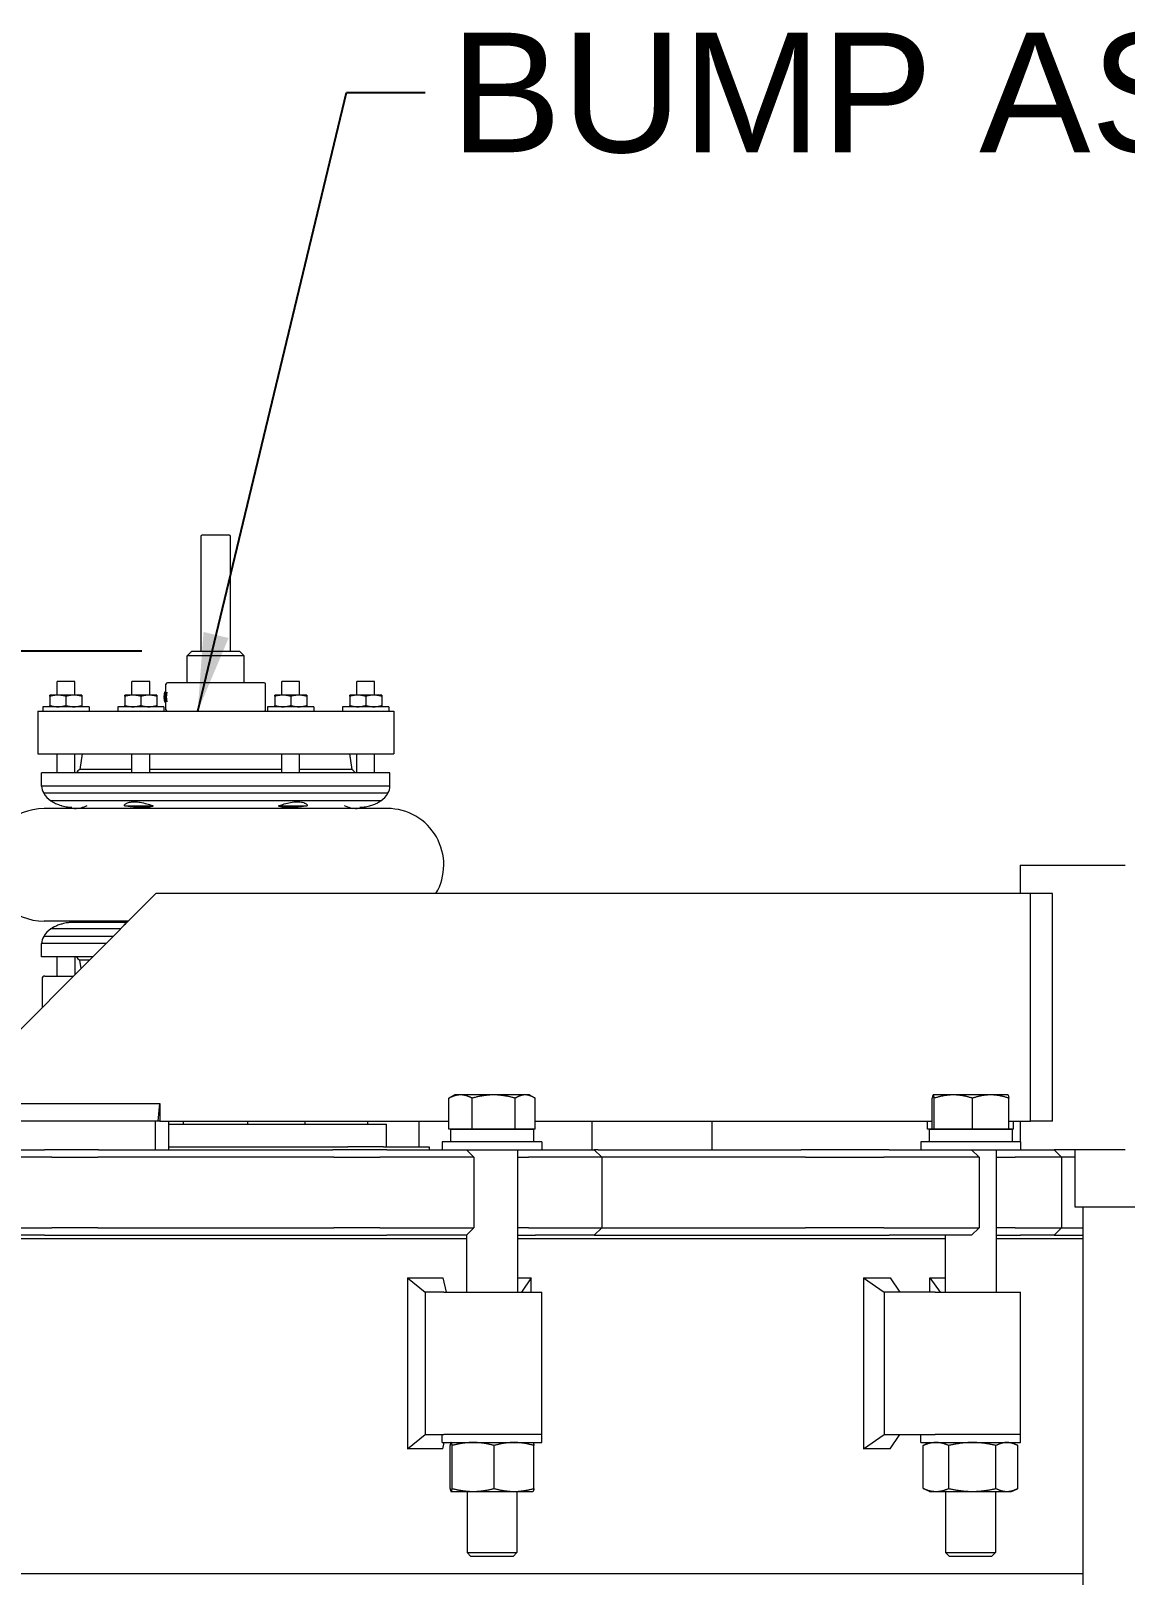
# Model space of a CAD drawing. Header units: inches. Extents: x 17 to 469, y 7 to 301.
# Drawn here: x 357.69 to 376.91, y 129.31 to 156.42 of the extents above; entities that cross this region are included whole.
import ezdxf

# ---------------------------------------------------------------- set-up
doc = ezdxf.new("R2010")
doc.units = ezdxf.units.IN
doc.header["$LTSCALE"] = 14
doc.header["$MEASUREMENT"] = 0
for name, color, linetype, lineweight in [('Dimension (ANSI)', 7, 'Continuous', 25), ('Symbol', 7, 'Continuous', 25), ('Visible (ANSI)', 7, 'Continuous', 50)]:
    doc.layers.add(name, color=color, linetype=linetype, lineweight=lineweight)
doc.styles.add('MEMCOR Medium', font='arial.ttf')
doc.styles.add('Standard D-E', font='arial.ttf')
doc.dimstyles.new('Default (ANSI)', dxfattribs={"dimscale": 14, "dimtxt": 0.15, "dimasz": 0.098425, "dimexe": 0.125, "dimexo": 0.0625, "dimgap": 0.031496, "dimtad": 0, "dimtih": 1, "dimtoh": 1, "dimdec": 4, "dimrnd": 1e-08, "dimzin": 3, "dimdsep": 46, "dimlunit": 5, "dimtxsty": 'MEMCOR Medium', "dimcen": 0.09, "dimdle": 0.393701, "dimclrd": 256, "dimclre": 256, "dimclrt": 256, "dimadec": 0, "dimazin": 1, "dimtfac": 0.8, "dimtofl": 0, "dimtmove": 0, "dimatfit": 3, "dimfxl": 1, "dimfrac": 1, "dimtolj": 1, "dimtzin": 4, "dimlwd": -1, "dimlwe": -1, "dimarcsym": 0})
doc.dimstyles.new('Default D-E$7', dxfattribs={"dimscale": 14, "dimtxt": 0.15, "dimasz": 0.098425, "dimexe": 0.125, "dimexo": 0.0625, "dimgap": 0.031496, "dimtad": 0, "dimtih": 1, "dimtoh": 1, "dimrnd": 1e-08, "dimzin": 4, "dimdsep": 46, "dimtxsty": 'Standard D-E', "dimcen": 0.09, "dimdle": 0.393701, "dimclrd": 256, "dimclre": 256, "dimclrt": 256, "dimadec": 0, "dimazin": 1, "dimtfac": 1, "dimtofl": 0, "dimtmove": 0, "dimatfit": 3, "dimfxl": 1, "dimtolj": 1, "dimtzin": 4, "dimlwd": -1, "dimlwe": -1, "dimarcsym": 0})

# ---------------------------------------------------------------- blocks, each defined once
blk = doc.blocks.new('*D18')
at = {"layer": 'Defpoints', "color": 0, "transparency": 16777216}
for p in [(360.518, 145.532), (302.602, 55.808), (347.011, 55.808)]:
    blk.add_point(p, dxfattribs=at)
at = {"layer": 'Dimension (ANSI)', "transparency": 16777216}
for p, q in [((359.643, 145.532), (300.852, 145.532)), ((302.602, 144.154), (302.602, 107.84)), ((302.602, 57.186), (302.602, 93.5)), ((346.136, 55.808), (300.852, 55.808))]:
    blk.add_line(p, q, dxfattribs=at)
for points in [[(302.372, 144.154), (302.832, 144.154), (302.602, 145.532)], [(302.372, 57.186), (302.832, 57.186), (302.602, 55.808)]]:
    blk.add_solid(points, dxfattribs=at)
at = {"layer": 'Dimension (ANSI)', "transparency": 16777216, "char_height": 2.1, "attachment_point": 5, "style": 'MEMCOR Medium'}
for s, insert in [('\\A1; \\fArial|b0|i0;89{\\H0.8x;\\S3#4;} in', (302.602, 102.827)), ('\\A1;[2279.0 mm]{\\P\\fArial|b0|i0;SHIPPING HEIGHT\\P\\fArial|b0|i0;REF.}', (302.602, 95.657))]:
    blk.add_mtext(s, dxfattribs=dict(at, insert=insert))

msp = doc.modelspace()

# ---------------------------------------------------------------- linework, layer by layer
at = {"layer": 'Visible (ANSI)', "linetype": 'Continuous', "lineweight": 18}
for p, q in [((360.678147, 147.546667), (360.678147, 145.531895)), ((361.177527, 147.567547), (360.699027, 147.567547)), ((361.198407, 145.531895), (361.198407, 147.546667)), ((360.518277, 145.531895), (360.438277, 145.451895)), ((360.438277, 144.976895), (360.438277, 145.451895)), ((361.438277, 145.451895), (360.438277, 145.451895)), ((360.518277, 145.531895), (361.358277, 145.531895)), ((361.358277, 145.531895), (361.438277, 145.451895)), ((361.438277, 144.976895), (361.438277, 145.451895)), ((358.463436, 144.996895), (358.150936, 144.996895)), ((358.150936, 144.759895), (358.150936, 144.996895)), ((358.463436, 144.759895), (358.463436, 144.996895)), ((359.779686, 144.996895), (359.467186, 144.996895)), ((359.467186, 144.759895), (359.467186, 144.996895)), ((359.779686, 144.759895), (359.779686, 144.996895)), ((360.063277, 144.501895), (360.063277, 144.951895)), ((361.788277, 144.976895), (360.088277, 144.976895)), ((361.813277, 144.501895), (361.813277, 144.951895)), ((362.412186, 144.996895), (362.099686, 144.996895)), ((362.099686, 144.759895), (362.099686, 144.996895)), ((362.412186, 144.759895), (362.412186, 144.996895)), ((363.728436, 144.996895), (363.415936, 144.996895)), ((363.415936, 144.759895), (363.415936, 144.996895)), ((363.728436, 144.759895), (363.728436, 144.996895)), ((358.713186, 144.556895), (357.901186, 144.556895)), ((357.901186, 144.556895), (357.901186, 144.476895)), ((358.166436, 144.759895), (358.025686, 144.759895)), ((358.025686, 144.739588), (358.025686, 144.577202)), ((358.447936, 144.759895), (358.166436, 144.759895)), ((358.307186, 144.739588), (358.307186, 144.577202)), ((358.588686, 144.759895), (358.447936, 144.759895)), ((358.588686, 144.739588), (358.588686, 144.577202)), ((358.713186, 144.556895), (358.713186, 144.476895)), ((360.029436, 144.556895), (359.217436, 144.556895)), ((359.217436, 144.556895), (359.217436, 144.476895)), ((359.482686, 144.759895), (359.341936, 144.759895)), ((359.341936, 144.739588), (359.341936, 144.577202)), ((359.764186, 144.759895), (359.482686, 144.759895)), ((359.623436, 144.739588), (359.623436, 144.577202)), ((359.904936, 144.759895), (359.764186, 144.759895)), ((359.904936, 144.739588), (359.904936, 144.577202)), ((360.029436, 144.556895), (360.029436, 144.476895)), ((362.661936, 144.556895), (361.849936, 144.556895)), ((361.849936, 144.556895), (361.849936, 144.476895)), ((362.115186, 144.759895), (361.974436, 144.759895)), ((361.974436, 144.739588), (361.974436, 144.577202)), ((362.396686, 144.759895), (362.115186, 144.759895)), ((362.255936, 144.739588), (362.255936, 144.577202)), ((362.537436, 144.759895), (362.396686, 144.759895)), ((362.537436, 144.739588), (362.537436, 144.577202)), ((362.661936, 144.556895), (362.661936, 144.476895)), ((363.978186, 144.556895), (363.166186, 144.556895)), ((363.166186, 144.556895), (363.166186, 144.476895)), ((363.431436, 144.759895), (363.290686, 144.759895)), ((363.290686, 144.739588), (363.290686, 144.577202)), ((363.712936, 144.759895), (363.431436, 144.759895)), ((363.572186, 144.739588), (363.572186, 144.577202)), ((363.853686, 144.759895), (363.712936, 144.759895)), ((363.853686, 144.739588), (363.853686, 144.577202)), ((363.978186, 144.556895), (363.978186, 144.476895)), ((357.813277, 144.476895), (364.063277, 144.476895)), ((357.813277, 144.476895), (357.813277, 143.726895)), ((364.063277, 144.476895), (364.063277, 143.726895)), ((357.813277, 143.726895), (364.063277, 143.726895)), ((358.150936, 143.394448), (358.150936, 143.726895)), ((358.463436, 143.394448), (358.463436, 143.726895)), ((358.589788, 143.726895), (358.552734, 143.456276)), ((359.467186, 143.394448), (359.467186, 143.726895)), ((359.779686, 143.394448), (359.779686, 143.726895)), ((362.099686, 143.394448), (362.099686, 143.726895)), ((362.412186, 143.394448), (362.412186, 143.726895)), ((363.289583, 143.726895), (363.326637, 143.456276)), ((363.415936, 143.394448), (363.415936, 143.726895)), ((363.728436, 143.394448), (363.728436, 143.726895)), ((359.467186, 143.456276), (358.552734, 143.456276)), ((362.099686, 143.456276), (359.779686, 143.456276)), ((363.326637, 143.456276), (362.412186, 143.456276)), ((363.998594, 143.394448), (357.880777, 143.394448)), ((357.880777, 143.163751), (357.880777, 143.394448)), ((363.998594, 143.163751), (363.998594, 143.394448)), ((363.998594, 143.163751), (357.880777, 143.163751)), ((363.96193, 143.037376), (357.917441, 143.037376)), ((363.837667, 142.905298), (358.041705, 142.905298)), ((363.954398, 142.768969), (357.924974, 142.768969)), ((359.334752, 142.818689), (359.772917, 142.818689)), ((359.772917, 142.818689), (359.84067, 142.818689)), ((362.038702, 142.818689), (362.106454, 142.818689)), ((362.106454, 142.818689), (362.544619, 142.818689)), ((375.065188, 141.776895), (375.089657, 141.776895)), ((375.065188, 141.776895), (375.065188, 141.276895)), ((375.089657, 141.776895), (375.848385, 141.776895)), ((375.848385, 141.776895), (376.909991, 141.776895)), ((357.396329, 138.776895), (359.884998, 141.276895)), ((375.250788, 141.276895), (359.884998, 141.276895)), ((375.635051, 141.276895), (375.250788, 141.276895)), ((375.250788, 137.276895), (375.250788, 141.276895)), ((375.635051, 137.276895), (375.635051, 141.276895)), ((359.401248, 140.790942), (357.924974, 140.790942)), ((359.378372, 140.767962), (358.413077, 140.767962)), ((359.334752, 140.741222), (359.351753, 140.741222)), ((359.134057, 140.522535), (357.917441, 140.522535)), ((359.265536, 140.654613), (358.041705, 140.654613)), ((359.008255, 140.39616), (357.880777, 140.39616)), ((357.880777, 140.165462), (357.880777, 140.39616)), ((358.778603, 140.165462), (357.880777, 140.165462)), ((358.149527, 140.165462), (358.149527, 139.826895)), ((358.462027, 140.165462), (358.462027, 139.847445)), ((358.717055, 140.103635), (358.552734, 140.103635)), ((358.572216, 139.958136), (358.552734, 140.103635)), ((357.888277, 139.776895), (357.888277, 139.276895)), ((357.938277, 139.826895), (358.44157, 139.826895)), ((357.396329, 137.589395), (359.954681, 137.589395)), ((359.924963, 137.276895), (359.954681, 137.589395)), ((359.954681, 137.589395), (359.954681, 137.276895)), ((365.03387, 137.136524), (365.03387, 137.681932)), ((365.134608, 137.740524), (365.051334, 137.692446)), ((365.237608, 137.740524), (365.134608, 137.740524)), ((365.819714, 137.740524), (365.237608, 137.740524)), ((365.441345, 137.136524), (365.441345, 137.681932)), ((366.372714, 137.740524), (365.819714, 137.740524)), ((366.198083, 137.136524), (366.198083, 137.681932)), ((366.446608, 137.740524), (366.372714, 137.740524)), ((366.446608, 137.740524), (366.529881, 137.692446)), ((366.547345, 137.136524), (366.547345, 137.681932)), ((373.522931, 137.136524), (373.522931, 137.681932)), ((373.53909, 137.740524), (373.538443, 137.740151)), ((373.539736, 137.740524), (373.53909, 137.740524)), ((373.89262, 137.740524), (373.539736, 137.740524)), ((373.556541, 137.136524), (373.556541, 137.681932)), ((374.547974, 137.740524), (373.89262, 137.740524)), ((374.228699, 137.136524), (374.228699, 137.681932)), ((374.85109, 137.740524), (374.547974, 137.740524)), ((374.85109, 137.740524), (374.851737, 137.740151)), ((374.867249, 137.136524), (374.867249, 137.681932)), ((359.87147, 137.276895), (356.758106, 137.276895)), ((359.954681, 137.276895), (359.87147, 137.276895)), ((359.87147, 137.276895), (359.87147, 136.776895)), ((359.954681, 137.276895), (359.924963, 137.276895)), ((359.954681, 137.276895), (365.03387, 137.276895)), ((360.109216, 137.276895), (360.109216, 136.776895)), ((360.109216, 137.226895), (362.938277, 137.226895)), ((360.373277, 137.226895), (360.373277, 137.276895)), ((360.373277, 137.226895), (361.503277, 137.226895)), ((361.503277, 137.226895), (361.503277, 137.276895)), ((362.509096, 137.226895), (362.509096, 137.276895)), ((362.938277, 137.226895), (363.938277, 137.226895)), ((363.611458, 137.226895), (363.611458, 137.276895)), ((363.938277, 136.826895), (363.938277, 137.226895)), ((364.506468, 137.276895), (364.506468, 136.826895)), ((366.547345, 137.276895), (373.522931, 137.276895)), ((367.543604, 137.276895), (367.543604, 136.776895)), ((369.651074, 137.276895), (369.651074, 136.776895)), ((373.438352, 137.136524), (373.438352, 137.276895)), ((374.867249, 137.276895), (375.250788, 137.276895)), ((374.951828, 137.136524), (374.951828, 137.276895)), ((375.065188, 137.276895), (375.065188, 136.91752)), ((375.635051, 137.276895), (375.250788, 137.276895)), ((365.237608, 137.136524), (365.03387, 137.136524)), ((365.061108, 137.13652), (366.520108, 137.13652)), ((365.061108, 137.13652), (365.061108, 136.91752)), ((365.134608, 137.136524), (365.134608, 137.13652)), ((365.441345, 137.136524), (365.237608, 137.136524)), ((365.819714, 137.136524), (365.441345, 137.136524)), ((366.198083, 137.136524), (365.819714, 137.136524)), ((366.372714, 137.136524), (366.198083, 137.136524)), ((366.547345, 137.136524), (366.372714, 137.136524)), ((366.446608, 137.136524), (366.446608, 137.13652)), ((366.520108, 137.13652), (366.520108, 136.91752)), ((373.522931, 137.136524), (373.438352, 137.136524)), ((373.46559, 137.13652), (374.92459, 137.13652)), ((373.46559, 137.13652), (373.46559, 136.91752)), ((373.539736, 137.136524), (373.522931, 137.136524)), ((373.53909, 137.136524), (373.53909, 137.13652)), ((373.556541, 137.136524), (373.539736, 137.136524)), ((373.89262, 137.136524), (373.556541, 137.136524)), ((374.228699, 137.136524), (373.89262, 137.136524)), ((374.547974, 137.136524), (374.228699, 137.136524)), ((374.867249, 137.136524), (374.547974, 137.136524)), ((374.85109, 137.136524), (374.85109, 137.13652)), ((374.951828, 137.136524), (374.867249, 137.136524)), ((374.92459, 137.13652), (374.92459, 136.91752)), ((356.912232, 136.776895), (357.932303, 136.776895)), ((358.196316, 136.776895), (357.932303, 136.776895)), ((358.88057, 136.776895), (358.196316, 136.776895)), ((358.88057, 136.776895), (362.995984, 136.776895)), ((360.109216, 136.826895), (363.255577, 136.826895)), ((363.680239, 136.776895), (362.995984, 136.776895)), ((363.886603, 136.826895), (363.255577, 136.826895)), ((363.944252, 136.776895), (363.680239, 136.776895)), ((363.886603, 136.826895), (364.688277, 136.826895)), ((363.944252, 136.776895), (364.964323, 136.776895)), ((364.688277, 136.826895), (364.688277, 136.776895)), ((366.665608, 136.91752), (364.915608, 136.91752)), ((364.915608, 136.91752), (364.915608, 136.776895)), ((364.964323, 136.776895), (365.249945, 136.776895)), ((365.249945, 136.776895), (365.343398, 136.776895)), ((365.343398, 136.776895), (365.473398, 136.646895)), ((365.343398, 136.776895), (366.556303, 136.776895)), ((366.238108, 136.776895), (366.238108, 134.276895)), ((366.556376, 136.776895), (366.556303, 136.776895)), ((366.556376, 136.776895), (366.70781, 136.776895)), ((366.665608, 136.91752), (366.665608, 136.776895)), ((366.70781, 136.776895), (366.986438, 136.776895)), ((366.986438, 136.776895), (367.586459, 136.776895)), ((367.654195, 136.776895), (367.586459, 136.776895)), ((367.586459, 136.776895), (367.716459, 136.646895)), ((367.654195, 136.776895), (371.218248, 136.776895)), ((372.042019, 136.776895), (371.218248, 136.776895)), ((372.763314, 136.776895), (372.042019, 136.776895)), ((372.763314, 136.776895), (373.959753, 136.776895)), ((375.07009, 136.91752), (373.32009, 136.91752)), ((373.32009, 136.91752), (373.32009, 136.776895)), ((373.959753, 136.776895), (374.175838, 136.776895)), ((374.175838, 136.776895), (374.214335, 136.776895)), ((374.214335, 136.776895), (374.344335, 136.646895)), ((374.214335, 136.776895), (375.07009, 136.776895)), ((374.64259, 136.776895), (374.64259, 134.276895)), ((375.07009, 136.91752), (375.07009, 136.776895)), ((375.070142, 136.776895), (375.07009, 136.776895)), ((375.070142, 136.776895), (375.243069, 136.776895)), ((375.243069, 136.776895), (375.440045, 136.776895)), ((375.440045, 136.776895), (375.662711, 136.776895)), ((375.662711, 136.776895), (375.792711, 136.646895)), ((375.848385, 136.776895), (375.662711, 136.776895)), ((376.909991, 136.776895), (375.848385, 136.776895)), ((376.024507, 136.776895), (376.024507, 135.776895)), ((358.057873, 136.646895), (356.885378, 136.646895)), ((358.057873, 136.646895), (358.321886, 136.646895)), ((358.321886, 136.646895), (358.864945, 136.646895)), ((363.011609, 136.646895), (358.864945, 136.646895)), ((363.011609, 136.646895), (363.554669, 136.646895)), ((363.554669, 136.646895), (363.818681, 136.646895)), ((364.991177, 136.646895), (363.818681, 136.646895)), ((365.278705, 136.646895), (364.991177, 136.646895)), ((365.473398, 136.646895), (365.278705, 136.646895)), ((365.473398, 136.646895), (365.473398, 135.406895)), ((366.238108, 136.646895), (366.430806, 136.646895)), ((366.746293, 136.646895), (366.430806, 136.646895)), ((367.02678, 136.646895), (366.746293, 136.646895)), ((367.716459, 136.646895), (367.02678, 136.646895)), ((371.296309, 136.646895), (367.716459, 136.646895)), ((367.716459, 136.646895), (367.716459, 135.406895)), ((371.296309, 136.646895), (371.950095, 136.646895)), ((371.950095, 136.646895), (372.67139, 136.646895)), ((374.046608, 136.646895), (372.67139, 136.646895)), ((374.264134, 136.646895), (374.046608, 136.646895)), ((374.344335, 136.646895), (374.264134, 136.646895)), ((374.344335, 136.646895), (374.344335, 135.406895)), ((374.64259, 136.646895), (374.978218, 136.646895)), ((375.338484, 136.646895), (374.978218, 136.646895)), ((375.536773, 136.646895), (375.338484, 136.646895)), ((375.792711, 136.646895), (375.536773, 136.646895)), ((376.024507, 136.646895), (375.792711, 136.646895)), ((375.792711, 136.646895), (375.792711, 135.406895)), ((376.024507, 135.776895), (379.774507, 135.776895)), ((376.164507, 135.776895), (376.164507, 125.276895)), ((356.885378, 135.406895), (358.057873, 135.406895)), ((358.321886, 135.406895), (358.057873, 135.406895)), ((358.864945, 135.406895), (358.321886, 135.406895)), ((358.864945, 135.406895), (363.011609, 135.406895)), ((363.554669, 135.406895), (363.011609, 135.406895)), ((363.818681, 135.406895), (363.554669, 135.406895)), ((363.818681, 135.406895), (364.991177, 135.406895)), ((364.991177, 135.406895), (365.278705, 135.406895)), ((365.278705, 135.406895), (365.473398, 135.406895)), ((365.343398, 135.276895), (365.473398, 135.406895)), ((366.430806, 135.406895), (366.238108, 135.406895)), ((366.430806, 135.406895), (366.746293, 135.406895)), ((366.746293, 135.406895), (367.02678, 135.406895)), ((367.02678, 135.406895), (367.716459, 135.406895)), ((367.586459, 135.276895), (367.716459, 135.406895)), ((367.716459, 135.406895), (371.296309, 135.406895)), ((371.950095, 135.406895), (371.296309, 135.406895)), ((372.67139, 135.406895), (371.950095, 135.406895)), ((372.67139, 135.406895), (374.046608, 135.406895)), ((374.046608, 135.406895), (374.264134, 135.406895)), ((374.214335, 135.276895), (374.344335, 135.406895)), ((374.264134, 135.406895), (374.344335, 135.406895)), ((374.978218, 135.406895), (374.64259, 135.406895)), ((374.978218, 135.406895), (375.338484, 135.406895)), ((375.338484, 135.406895), (375.536773, 135.406895)), ((375.536773, 135.406895), (375.792711, 135.406895)), ((375.662711, 135.276895), (375.792711, 135.406895)), ((375.792711, 135.406895), (376.164507, 135.406895)), ((365.343108, 135.214395), (356.533447, 135.214395)), ((357.932303, 135.276895), (356.912232, 135.276895)), ((357.932303, 135.276895), (358.196316, 135.276895)), ((358.196316, 135.276895), (358.595144, 135.276895)), ((358.595144, 135.276895), (363.281411, 135.276895)), ((363.281411, 135.276895), (363.680239, 135.276895)), ((363.680239, 135.276895), (363.944252, 135.276895)), ((364.964323, 135.276895), (363.944252, 135.276895)), ((365.249945, 135.276895), (364.964323, 135.276895)), ((365.343398, 135.276895), (365.249945, 135.276895)), ((365.343108, 135.276895), (365.343108, 134.276895)), ((366.238108, 135.276895), (366.556376, 135.276895)), ((373.74759, 135.214395), (366.238108, 135.214395)), ((366.70781, 135.276895), (366.556376, 135.276895)), ((366.986438, 135.276895), (366.70781, 135.276895)), ((367.586459, 135.276895), (366.986438, 135.276895)), ((367.586459, 135.276895), (371.481115, 135.276895)), ((371.481115, 135.276895), (372.042019, 135.276895)), ((372.042019, 135.276895), (372.763314, 135.276895)), ((373.959753, 135.276895), (372.763314, 135.276895)), ((373.74759, 135.276895), (373.74759, 134.276895)), ((374.175838, 135.276895), (373.959753, 135.276895)), ((374.214335, 135.276895), (374.175838, 135.276895)), ((374.64259, 135.276895), (375.070142, 135.276895)), ((376.164507, 135.214395), (374.64259, 135.214395)), ((375.243069, 135.276895), (375.070142, 135.276895)), ((375.440045, 135.276895), (375.243069, 135.276895)), ((375.662711, 135.276895), (375.440045, 135.276895)), ((375.662711, 135.276895), (376.164507, 135.276895)), ((364.307052, 134.526628), (364.307052, 131.527162)), ((364.307052, 134.526628), (364.925069, 134.526628)), ((364.307052, 134.526628), (364.616763, 134.276895)), ((364.925069, 134.526628), (364.982801, 134.276895)), ((366.238108, 134.526628), (366.479869, 134.526628)), ((366.479869, 134.526628), (366.307133, 134.276895)), ((366.479869, 134.276895), (366.479869, 134.526628)), ((372.314758, 134.526628), (372.314758, 131.527162)), ((372.314758, 134.526628), (372.782533, 134.526628)), ((372.314758, 134.526628), (372.678457, 134.276895)), ((372.782533, 134.526628), (372.954048, 134.276895)), ((373.479546, 134.526628), (373.661155, 134.276895)), ((373.479546, 134.276895), (373.479546, 134.526628)), ((373.479546, 134.526628), (373.74759, 134.526628)), ((364.945422, 134.276895), (364.616763, 134.276895)), ((364.616763, 134.276895), (364.616763, 131.776895)), ((364.945422, 134.276895), (366.665608, 134.276895)), ((366.665608, 131.776895), (366.665608, 134.276895)), ((373.576372, 134.276895), (372.678457, 134.276895)), ((372.678457, 134.276895), (372.678457, 131.776895)), ((373.576372, 134.276895), (375.07009, 134.276895)), ((375.07009, 131.776895), (375.07009, 134.276895)), ((364.307052, 131.527162), (364.616763, 131.776895)), ((364.925069, 131.527162), (364.307052, 131.527162)), ((364.616763, 131.776895), (364.945422, 131.776895)), ((364.915608, 131.63627), (364.915608, 131.776895)), ((364.915608, 131.63627), (366.665608, 131.63627)), ((364.925069, 131.527162), (364.950292, 131.63627)), ((366.665608, 131.776895), (364.945422, 131.776895)), ((366.665608, 131.776895), (364.945422, 131.776895)), ((365.053897, 130.829137), (365.053897, 131.584403)), ((365.071608, 131.63627), (365.070899, 131.63594)), ((365.090734, 130.829137), (365.090734, 131.584403)), ((365.827444, 130.829137), (365.827444, 131.584403)), ((366.509608, 131.63627), (366.510316, 131.63594)), ((366.527318, 130.829137), (366.527318, 131.584403)), ((366.665608, 131.63627), (366.665608, 131.776895)), ((372.314758, 131.527162), (372.678457, 131.776895)), ((372.782533, 131.527162), (372.314758, 131.527162)), ((372.678457, 131.776895), (373.576372, 131.776895)), ((372.782533, 131.527162), (372.954048, 131.776895)), ((373.32009, 131.63627), (373.32009, 131.776895)), ((373.32009, 131.63627), (375.07009, 131.63627)), ((373.365678, 130.829137), (373.365678, 131.584403)), ((373.47609, 131.63627), (373.384819, 131.59371)), ((375.07009, 131.776895), (373.576372, 131.776895)), ((375.07009, 131.776895), (373.576372, 131.776895)), ((373.812286, 130.829137), (373.812286, 131.584403)), ((374.641698, 130.829137), (374.641698, 131.584403)), ((374.91409, 131.63627), (375.005361, 131.59371)), ((375.024502, 130.829137), (375.024502, 131.584403)), ((375.07009, 131.63627), (375.07009, 131.776895)), ((365.071608, 130.77727), (365.070899, 130.777601)), ((365.071608, 130.77727), (365.072316, 130.77727)), ((365.072316, 130.77727), (365.459089, 130.77727)), ((365.353108, 130.77727), (365.353108, 129.702635)), ((365.459089, 130.77727), (366.177381, 130.77727)), ((366.177381, 130.77727), (366.509608, 130.77727)), ((366.228108, 130.77727), (366.228108, 129.702635)), ((366.509608, 130.77727), (366.510316, 130.777601)), ((373.47609, 130.77727), (373.384819, 130.81983)), ((373.47609, 130.77727), (373.588982, 130.77727)), ((373.588982, 130.77727), (374.226992, 130.77727)), ((373.75759, 130.77727), (373.75759, 129.702635)), ((374.226992, 130.77727), (374.8331, 130.77727)), ((374.63259, 130.77727), (374.63259, 129.702635)), ((374.8331, 130.77727), (374.91409, 130.77727)), ((374.91409, 130.77727), (375.005361, 130.81983)), ((365.353108, 129.702635), (366.228108, 129.702635)), ((365.421269, 129.63652), (365.353108, 129.702635)), ((366.159946, 129.63652), (365.421269, 129.63652)), ((366.159946, 129.63652), (366.228108, 129.702635)), ((373.75759, 129.702635), (374.63259, 129.702635)), ((373.825751, 129.63652), (373.75759, 129.702635)), ((374.564429, 129.63652), (373.825751, 129.63652)), ((374.564429, 129.63652), (374.63259, 129.702635)), ((343.688072, 129.339395), (376.164507, 129.339395))]:
    msp.add_line(p, q, dxfattribs=at)
for centre, radius, start, end in [((360.699027, 147.546667), 0.02088, 90, 180), ((361.177527, 147.546667), 0.02088, 0, 90), ((360.088277, 144.951895), 0.025, 90, 180), ((361.788277, 144.951895), 0.025, 0, 90), ((360.088277, 144.501895), 0.025, 180, 270), ((361.788277, 144.501895), 0.025, 270, 0), ((358.619446, 143.336044), 0.1375, 119.0239117, 154.8645187), ((363.259925, 143.336044), 0.1375, 25.1354813, 60.9760883), ((358.16929, 143.178948), 0.288913, 183.0153263, 209.3417204), ((358.295664, 143.268727), 0.443368, 211.4531967, 235.0546592), ((358.364602, 143.343503), 0.544322, 233.6149039, 236.7306754), ((363.51477, 143.343503), 0.544322, 303.2693246, 306.3850961), ((363.583708, 143.268727), 0.443368, 304.9453408, 328.5468033), ((363.710081, 143.178948), 0.288913, 330.6582796, 356.9846737), ((357.924974, 141.779955), 0.989013, 90, 270), ((358.456201, 143.272081), 0.503113, 270, 296.7700153), ((363.42317, 143.272081), 0.503113, 243.2299847, 270), ((363.954398, 141.779955), 0.989013, 329.4261223, 90), ((358.456201, 140.28783), 0.503113, 72.6161322, 90), ((358.16929, 140.380962), 0.288913, 150.6582796, 176.9846737), ((358.295664, 140.291184), 0.443368, 124.9453408, 148.5468033), ((358.364602, 140.216407), 0.544322, 123.2693246, 126.3850961), ((358.619446, 140.223867), 0.1375, 205.1354813, 240.9760883), ((357.938277, 139.776895), 0.05, 90, 180), ((357.938277, 139.276895), 0.05, 180, 186.3224797)]:
    msp.add_arc(centre, radius, start, end, dxfattribs=at)
at = {"layer": 'Visible (ANSI)'}
msp.add_ellipse((360.139564, 144.726895), major_axis=(0, -0.1775), ratio=0.497964851, start_param=4.182930444, end_param=5.241847517, dxfattribs=at)
at = {"layer": 'Visible (ANSI)', "linetype": 'Continuous', "lineweight": 18}
for centre, start_param, end_param in [((359.676381, 143.502326), 0, 0.27525005), ((362.20299, 143.502326), 6.007935257, 6.283185307)]:
    msp.add_ellipse(centre, major_axis=(0, -0.710378), ratio=0.5, start_param=start_param, end_param=end_param, dxfattribs=at)
for points, weights in [([(358.025686, 144.739588), (358.025686, 144.759895), (358.025686, 144.759895)], [1, 1.0379548493, 1]), ([(358.166436, 144.759895), (358.101113, 144.759895), (358.025686, 144.739588)], [1, 1.0379548493, 1]), ([(358.025686, 144.577202), (358.101113, 144.556895), (358.166436, 144.556895)], [1, 1.0379548493, 1]), ([(358.025686, 144.556895), (358.025686, 144.556895), (358.025686, 144.577202)], [1, 1.0379548493, 1]), ([(358.307186, 144.739588), (358.231758, 144.759895), (358.166436, 144.759895)], [1, 1.0379548493, 1]), ([(358.166436, 144.556895), (358.231758, 144.556895), (358.307186, 144.577202)], [1, 1.0379548493, 1]), ([(358.447936, 144.759895), (358.382613, 144.759895), (358.307186, 144.739588)], [1, 1.0379548493, 1]), ([(358.307186, 144.577202), (358.382613, 144.556895), (358.447936, 144.556895)], [1, 1.0379548493, 1]), ([(358.588686, 144.739588), (358.513258, 144.759895), (358.447936, 144.759895)], [1, 1.0379548493, 1]), ([(358.447936, 144.556895), (358.513258, 144.556895), (358.588686, 144.577202)], [1, 1.0379548493, 1]), ([(358.588686, 144.759895), (358.588686, 144.759895), (358.588686, 144.739588)], [1, 1.0379548493, 1]), ([(358.588686, 144.577202), (358.588686, 144.556895), (358.588686, 144.556895)], [1, 1.0379548493, 1]), ([(359.341936, 144.739588), (359.341936, 144.759895), (359.341936, 144.759895)], [1, 1.0379548493, 1]), ([(359.482686, 144.759895), (359.417363, 144.759895), (359.341936, 144.739588)], [1, 1.0379548493, 1]), ([(359.341936, 144.577202), (359.417363, 144.556895), (359.482686, 144.556895)], [1, 1.0379548493, 1]), ([(359.341936, 144.556895), (359.341936, 144.556895), (359.341936, 144.577202)], [1, 1.0379548493, 1]), ([(359.623436, 144.739588), (359.548008, 144.759895), (359.482686, 144.759895)], [1, 1.0379548493, 1]), ([(359.482686, 144.556895), (359.548008, 144.556895), (359.623436, 144.577202)], [1, 1.0379548493, 1]), ([(359.764186, 144.759895), (359.698863, 144.759895), (359.623436, 144.739588)], [1, 1.0379548493, 1]), ([(359.623436, 144.577202), (359.698863, 144.556895), (359.764186, 144.556895)], [1, 1.0379548493, 1]), ([(359.904936, 144.739588), (359.829508, 144.759895), (359.764186, 144.759895)], [1, 1.0379548493, 1]), ([(359.764186, 144.556895), (359.829508, 144.556895), (359.904936, 144.577202)], [1, 1.0379548493, 1]), ([(359.904936, 144.759895), (359.904936, 144.759895), (359.904936, 144.739588)], [1, 1.0379548493, 1]), ([(359.904936, 144.577202), (359.904936, 144.556895), (359.904936, 144.556895)], [1, 1.0379548493, 1]), ([(361.974436, 144.739588), (361.974436, 144.759895), (361.974436, 144.759895)], [1, 1.0379548493, 1]), ([(362.115186, 144.759895), (362.049863, 144.759895), (361.974436, 144.739588)], [1, 1.0379548493, 1]), ([(361.974436, 144.577202), (362.049863, 144.556895), (362.115186, 144.556895)], [1, 1.0379548493, 1]), ([(361.974436, 144.556895), (361.974436, 144.556895), (361.974436, 144.577202)], [1, 1.0379548493, 1]), ([(362.255936, 144.739588), (362.180508, 144.759895), (362.115186, 144.759895)], [1, 1.0379548493, 1]), ([(362.115186, 144.556895), (362.180508, 144.556895), (362.255936, 144.577202)], [1, 1.0379548493, 1]), ([(362.396686, 144.759895), (362.331363, 144.759895), (362.255936, 144.739588)], [1, 1.0379548493, 1]), ([(362.255936, 144.577202), (362.331363, 144.556895), (362.396686, 144.556895)], [1, 1.0379548493, 1]), ([(362.537436, 144.739588), (362.462008, 144.759895), (362.396686, 144.759895)], [1, 1.0379548493, 1]), ([(362.396686, 144.556895), (362.462008, 144.556895), (362.537436, 144.577202)], [1, 1.0379548493, 1]), ([(362.537436, 144.759895), (362.537436, 144.759895), (362.537436, 144.739588)], [1, 1.0379548493, 1]), ([(362.537436, 144.577202), (362.537436, 144.556895), (362.537436, 144.556895)], [1, 1.0379548493, 1]), ([(363.290686, 144.739588), (363.290686, 144.759895), (363.290686, 144.759895)], [1, 1.0379548493, 1]), ([(363.431436, 144.759895), (363.366113, 144.759895), (363.290686, 144.739588)], [1, 1.0379548493, 1]), ([(363.290686, 144.556895), (363.290686, 144.556895), (363.290686, 144.577202)], [1, 1.0379548493, 1]), ([(363.290686, 144.577202), (363.366113, 144.556895), (363.431436, 144.556895)], [1, 1.0379548493, 1]), ([(363.572186, 144.739588), (363.496758, 144.759895), (363.431436, 144.759895)], [1, 1.0379548493, 1]), ([(363.431436, 144.556895), (363.496758, 144.556895), (363.572186, 144.577202)], [1, 1.0379548493, 1]), ([(363.712936, 144.759895), (363.647613, 144.759895), (363.572186, 144.739588)], [1, 1.0379548493, 1]), ([(363.572186, 144.577202), (363.647613, 144.556895), (363.712936, 144.556895)], [1, 1.0379548493, 1]), ([(363.853686, 144.739588), (363.778258, 144.759895), (363.712936, 144.759895)], [1, 1.0379548493, 1]), ([(363.712936, 144.556895), (363.778258, 144.556895), (363.853686, 144.577202)], [1, 1.0379548493, 1]), ([(363.853686, 144.759895), (363.853686, 144.759895), (363.853686, 144.739588)], [1, 1.0379548493, 1]), ([(363.853686, 144.577202), (363.853686, 144.556895), (363.853686, 144.556895)], [1, 1.0379548493, 1]), ([(365.237608, 137.740524), (365.143053, 137.740524), (365.03387, 137.681932)], [1, 1.0379548493, 1]), ([(365.03387, 137.681932), (365.042708, 137.687466), (365.051334, 137.692446)], [1, 1.00346535316, 1.00629791907]), ([(365.441345, 137.681932), (365.332163, 137.740524), (365.237608, 137.740524)], [1, 1.0379548493, 1]), ([(365.819714, 137.740524), (365.644112, 137.740524), (365.441345, 137.681932)], [1, 1.0379548493, 1]), ([(366.198083, 137.681932), (365.995316, 137.740524), (365.819714, 137.740524)], [1, 1.0379548493, 1]), ([(366.372714, 137.740524), (366.291667, 137.740524), (366.198083, 137.681932)], [1, 1.0379548493, 1]), ([(366.547345, 137.681932), (366.453761, 137.740524), (366.372714, 137.740524)], [1, 1.0379548493, 1]), ([(373.539736, 137.740524), (373.531937, 137.740524), (373.522931, 137.681932)], [1, 1.0379548493, 1]), ([(373.556541, 137.681932), (373.547535, 137.740524), (373.539736, 137.740524)], [1, 1.0379548493, 1]), ([(373.89262, 137.740524), (373.736645, 137.740524), (373.556541, 137.681932)], [1, 1.0379548493, 1]), ([(374.228699, 137.681932), (374.048595, 137.740524), (373.89262, 137.740524)], [1, 1.0379548493, 1]), ([(374.547974, 137.740524), (374.399798, 137.740524), (374.228699, 137.681932)], [1, 1.0379548493, 1]), ([(374.867249, 137.681932), (374.69615, 137.740524), (374.547974, 137.740524)], [1, 1.0379548493, 1]), ([(374.851737, 137.740151), (374.85894, 137.735992), (374.867249, 137.681932)], [1.00559007881, 1.03491660113, 1]), ([(365.072316, 131.63627), (365.063768, 131.63627), (365.053897, 131.584403)], [1, 1.0379548493, 1]), ([(365.090734, 131.584403), (365.080864, 131.63627), (365.072316, 131.63627)], [1, 1.0379548493, 1]), ([(365.459089, 131.63627), (365.288135, 131.63627), (365.090734, 131.584403)], [1, 1.0379548493, 1]), ([(365.827444, 131.584403), (365.630044, 131.63627), (365.459089, 131.63627)], [1, 1.0379548493, 1]), ([(366.177381, 131.63627), (366.014975, 131.63627), (365.827444, 131.584403)], [1, 1.0379548493, 1]), ([(366.527318, 131.584403), (366.339787, 131.63627), (366.177381, 131.63627)], [1, 1.0379548493, 1]), ([(366.510316, 131.63594), (366.518211, 131.632258), (366.527318, 131.584403)], [1.00559007881, 1.03491660113, 1]), ([(373.588982, 131.63627), (373.485346, 131.63627), (373.365678, 131.584403)], [1, 1.0379548493, 1]), ([(373.365678, 131.584403), (373.375365, 131.589301), (373.384819, 131.59371)], [1, 1.00346535316, 1.00629791907]), ([(373.812286, 131.584403), (373.692618, 131.63627), (373.588982, 131.63627)], [1, 1.0379548493, 1]), ([(374.226992, 131.63627), (374.034526, 131.63627), (373.812286, 131.584403)], [1, 1.0379548493, 1]), ([(374.641698, 131.584403), (374.419457, 131.63627), (374.226992, 131.63627)], [1, 1.0379548493, 1]), ([(374.8331, 131.63627), (374.74427, 131.63627), (374.641698, 131.584403)], [1, 1.0379548493, 1]), ([(375.024502, 131.584403), (374.92193, 131.63627), (374.8331, 131.63627)], [1, 1.0379548493, 1]), ([(365.053897, 130.829137), (365.063768, 130.77727), (365.072316, 130.77727)], [1, 1.0379548493, 1]), ([(365.072316, 130.77727), (365.080864, 130.77727), (365.090734, 130.829137)], [1, 1.0379548493, 1]), ([(365.090734, 130.829137), (365.288135, 130.77727), (365.459089, 130.77727)], [1, 1.0379548493, 1]), ([(365.459089, 130.77727), (365.630044, 130.77727), (365.827444, 130.829137)], [1, 1.0379548493, 1]), ([(365.827444, 130.829137), (366.014975, 130.77727), (366.177381, 130.77727)], [1, 1.0379548493, 1]), ([(366.177381, 130.77727), (366.339787, 130.77727), (366.527318, 130.829137)], [1, 1.0379548493, 1]), ([(366.527318, 130.829137), (366.518211, 130.781282), (366.510316, 130.777601)], [1, 1.03491660113, 1.00559007881]), ([(373.384819, 130.81983), (373.375365, 130.824239), (373.365678, 130.829137)], [1.00629791907, 1.00346535316, 1]), ([(373.365678, 130.829137), (373.485346, 130.77727), (373.588982, 130.77727)], [1, 1.0379548493, 1]), ([(373.588982, 130.77727), (373.692618, 130.77727), (373.812286, 130.829137)], [1, 1.0379548493, 1]), ([(373.812286, 130.829137), (374.034526, 130.77727), (374.226992, 130.77727)], [1, 1.0379548493, 1]), ([(374.226992, 130.77727), (374.419457, 130.77727), (374.641698, 130.829137)], [1, 1.0379548493, 1]), ([(374.641698, 130.829137), (374.74427, 130.77727), (374.8331, 130.77727)], [1, 1.0379548493, 1]), ([(374.8331, 130.77727), (374.92193, 130.77727), (375.024502, 130.829137)], [1, 1.0379548493, 1])]:
    msp.add_rational_spline(points, weights, degree=2, dxfattribs=at)
for points, knots in [([(358.065999, 142.888392), (358.065999, 142.888393), (358.066283, 142.888233), (358.068874, 142.88675), (358.074483, 142.883518), (358.095995, 142.871971), (358.1149, 142.862255), (358.161907, 142.842138), (358.189205, 142.83184), (358.220513, 142.822891)], [-0.8761281662, -0.8761281662, -0.8761281662, -0.8761281662, -0.8136591889, -0.8136591889, -0.5906716306, -0.5906716306, -0.2820319873, -0.2820319873, -0.000296534, -0.000296534, -0.000296534, -0.000296534]), ([(358.235736, 142.818689), (358.271243, 142.807772), (358.303243, 142.801469), (358.35377, 142.794408), (358.375236, 142.792951), (358.397397, 142.792113), (358.403034, 142.79202), (358.40993, 142.791949), (358.411871, 142.791949), (358.412877, 142.791948), (358.413007, 142.791948), (358.41307, 142.791948), (358.413077, 142.791948), (358.413077, 142.791948)], [0, 0, 0, 0, 0.369847559, 0.369847559, 0.698152508, 0.698152508, 0.848758584, 0.848758584, 0.964058711, 0.964058711, 0.994568453, 0.994568453, 1.00369322, 1.00369322, 1.00369322, 1.00369322]), ([(359.333971, 142.822891), (359.333549, 142.830663), (359.33887, 142.839455), (359.358519, 142.856268), (359.372788, 142.864334), (359.409285, 142.87783), (359.431719, 142.883132), (359.478073, 142.88829), (359.500643, 142.88896), (359.55111, 142.88675), (359.57888, 142.883518), (359.646635, 142.871971), (359.686812, 142.862255), (359.760989, 142.842138), (359.795406, 142.83184), (359.826228, 142.822891)], [-1.7515344, -1.7515344, -1.7515344, -1.7515344, -1.507264199, -1.507264199, -1.265612948, -1.265612948, -1.016038721, -1.016038721, -0.813659189, -0.813659189, -0.590671631, -0.590671631, -0.282031987, -0.282031987, -0.000296534, -0.000296534, -0.000296534, -0.000296534]), ([(359.676381, 142.791948), (359.675479, 142.791948), (359.674573, 142.791948), (359.670621, 142.791948), (359.667541, 142.791948), (359.652641, 142.791949), (359.640433, 142.791949), (359.611372, 142.79202), (359.594486, 142.792113), (359.54012, 142.792951), (359.501887, 142.794408), (359.423219, 142.801469), (359.379559, 142.807772), (359.334752, 142.818689)], [-0.0079434248, -0.0079434248, -0.0079434248, -0.0079434248, 0, 0, 0.0265597837, 0.0265597837, 0.1269325245, 0.1269325245, 0.2580403133, 0.2580403133, 0.5438411067, 0.5438411067, 0.8658061763, 0.8658061763, 0.8658061763, 0.8658061763]), ([(359.84067, 142.818689), (359.83137, 142.807772), (359.819709, 142.801469), (359.791568, 142.794408), (359.774801, 142.792951), (359.742596, 142.792113), (359.731348, 142.79202), (359.709183, 142.791949), (359.698916, 142.791949), (359.685022, 142.791948), (359.682072, 142.791948), (359.678182, 142.791948), (359.677284, 142.791948), (359.676381, 142.791948)], [0, 0, 0, 0, 0.369847565, 0.369847565, 0.698152511, 0.698152511, 0.848758587, 0.848758587, 0.964058713, 0.964058713, 0.994568454, 0.994568454, 1.003693221, 1.003693221, 1.003693221, 1.003693221]), ([(362.20299, 142.791948), (362.202087, 142.791948), (362.201189, 142.791948), (362.1973, 142.791948), (362.19435, 142.791948), (362.180456, 142.791949), (362.170189, 142.791949), (362.148023, 142.79202), (362.136775, 142.792113), (362.10457, 142.792951), (362.087803, 142.794408), (362.059662, 142.801469), (362.048001, 142.807772), (362.038702, 142.818689)], [-0.0079434248, -0.0079434248, -0.0079434248, -0.0079434248, 0, 0, 0.0265597837, 0.0265597837, 0.1269325247, 0.1269325247, 0.2580403137, 0.2580403137, 0.5438411075, 0.5438411075, 0.8658061775, 0.8658061775, 0.8658061775, 0.8658061775]), ([(362.053144, 142.822891), (362.0807, 142.830892), (362.111133, 142.839972), (362.177974, 142.85846), (362.214846, 142.8678), (362.290723, 142.882541), (362.329321, 142.887427), (362.402482, 142.889128), (362.435672, 142.885608), (362.491774, 142.87162), (362.513942, 142.861169), (362.5396, 142.840893), (362.545857, 142.831296), (362.5454, 142.822891)], [-1.752512028, -1.752512028, -1.752512028, -1.752512028, -1.50091949, -1.50091949, -1.216764748, -1.216764748, -0.909231353, -0.909231353, -0.590840006, -0.590840006, -0.264627624, -0.264627624, 0, 0, 0, 0]), ([(362.544619, 142.818689), (362.499812, 142.807772), (362.456152, 142.801469), (362.377485, 142.794408), (362.339251, 142.792951), (362.284885, 142.792113), (362.268, 142.79202), (362.238939, 142.791949), (362.226731, 142.791949), (362.21183, 142.791948), (362.208751, 142.791948), (362.204798, 142.791948), (362.203893, 142.791948), (362.20299, 142.791948)], [0, 0, 0, 0, 0.369847559, 0.369847559, 0.698152508, 0.698152508, 0.848758584, 0.848758584, 0.964058711, 0.964058711, 0.994568452, 0.994568452, 1.00369322, 1.00369322, 1.00369322, 1.00369322]), ([(363.466294, 142.791948), (363.466294, 142.791948), (363.466301, 142.791948), (363.466365, 142.791948), (363.466494, 142.791948), (363.467501, 142.791949), (363.469442, 142.791949), (363.476337, 142.79202), (363.481975, 142.792113), (363.504136, 142.792951), (363.525602, 142.794408), (363.576129, 142.801469), (363.608128, 142.807772), (363.643635, 142.818689)], [-0.0079434248, -0.0079434248, -0.0079434248, -0.0079434248, 0, 0, 0.0265597827, 0.0265597827, 0.126932523, 0.126932523, 0.2580403107, 0.2580403107, 0.5438410994, 0.5438410994, 0.8658061724, 0.8658061724, 0.8658061724, 0.8658061724]), ([(363.658858, 142.822891), (363.68605, 142.830663), (363.710214, 142.839455), (363.751096, 142.856268), (363.768001, 142.864334), (363.794633, 142.87783), (363.804088, 142.883132), (363.811957, 142.887577), (363.813374, 142.88839), (363.813373, 142.888392)], [-1.7515344005, -1.7515344005, -1.7515344005, -1.7515344005, -1.5072641988, -1.5072641988, -1.2656129478, -1.2656129478, -1.0160387209, -1.0160387209, -0.8761281662, -0.8761281662, -0.8761281662, -0.8761281662]), ([(358.220513, 140.73702), (358.193321, 140.729248), (358.169157, 140.720456), (358.128275, 140.703642), (358.111371, 140.695577), (358.084739, 140.682081), (358.075283, 140.676779), (358.067415, 140.672334), (358.065997, 140.671521), (358.065999, 140.671519)], [-1.7515344005, -1.7515344005, -1.7515344005, -1.7515344005, -1.5072641988, -1.5072641988, -1.2656129478, -1.2656129478, -1.016038721, -1.016038721, -0.8761281662, -0.8761281662, -0.8761281662, -0.8761281662]), ([(358.413077, 140.767962), (358.413077, 140.767962), (358.41307, 140.767962), (358.413007, 140.767962), (358.412877, 140.767962), (358.411871, 140.767962), (358.40993, 140.767962), (358.403034, 140.767891), (358.397397, 140.767798), (358.375236, 140.76696), (358.35377, 140.765503), (358.303243, 140.758442), (358.271243, 140.752139), (358.235736, 140.741222)], [-0.007942405, -0.007942405, -0.007942405, -0.007942405, 0, 0, 0.0265587398, 0.0265587398, 0.1269250631, 0.1269250631, 0.2580243421, 0.2580243421, 0.5438067163, 0.5438067163, 0.8657505599, 0.8657505599, 0.8657505599, 0.8657505599])]:
    msp.add_open_spline(points, degree=3, knots=knots, dxfattribs=at)
for points in [[(358.220513, 142.822891), (358.225497, 142.821467), (358.230573, 142.820064), (358.235736, 142.818689)], [(359.334752, 142.818689), (359.334307, 142.820064), (359.334049, 142.821467), (359.333971, 142.822891)], [(359.826228, 142.822891), (359.831134, 142.821467), (359.835951, 142.820064), (359.84067, 142.818689)], [(362.038702, 142.818689), (362.04342, 142.820064), (362.048238, 142.821467), (362.053144, 142.822891)], [(362.5454, 142.822891), (362.545323, 142.821467), (362.545064, 142.820064), (362.544619, 142.818689)], [(363.643635, 142.818689), (363.648798, 142.820064), (363.653875, 142.821467), (363.658858, 142.822891)], [(358.235736, 140.741222), (358.230573, 140.739847), (358.225497, 140.738444), (358.220513, 140.73702)], [(359.336728, 140.726131), (359.334736, 140.729884), (359.333783, 140.733553), (359.333971, 140.73702)], [(359.333971, 140.73702), (359.334049, 140.738444), (359.334307, 140.739847), (359.334752, 140.741222)], [(359.334752, 140.741222), (359.342116, 140.743016), (359.349449, 140.744686), (359.356747, 140.74624)]]:
    msp.add_open_spline(points, degree=3, dxfattribs=at)

# ---------------------------------------------------------------- texts
at = {"layer": 'Symbol', "insert": (365.056542, 156.392485), "char_height": 2.10000007, "width": 25.11356797, "attachment_point": 1, "style": 'Standard D-E'}
msp.add_mtext('\\fArial|b0|i0;BUMP ASSEMBLY', dxfattribs=at)

# ---------------------------------------------------------------- dimensions: what is measured, and where the dimension line sits
at = {"layer": 'Dimension (ANSI)'}
dim = msp.add_linear_dim(base=(302.601876, 55.807895), p1=(360.518277, 145.531895), p2=(347.011325, 55.807895), angle=90, text=' \\fArial|b0|i0;<> in\\X[2279.0 mm]{\\P\\fArial|b0|i0;SHIPPING HEIGHT\\P\\fArial|b0|i0;REF.}', dimstyle='Default (ANSI)', override={"dimgap": 0.031496, "dimdec": 4, "dimpost": '', "dimtol": 0, "dimlim": 0, "dimtp": 0, "dimtm": 0, "dimtdec": 2, "dimatfit": 1}, dxfattribs=at)
dim.commit()
dim.dimension.update_dxf_attribs({"geometry": '*D18', "text_midpoint": (302.601876, 100.669895), "dimtype": 160})

# ---------------------------------------------------------------- leaders
at = {"layer": 'Symbol', "annotation_type": 0, "has_hookline": 1, "hookline_direction": 0, "text_width": 24.8691}
msp.add_leader([(360.621355, 144.476895), (363.237645, 155.342485), (364.615598, 155.342485)], dimstyle='Default D-E$7', override={"dimtad": 0}, dxfattribs=at)

doc.saveas('drawing.dxf')
